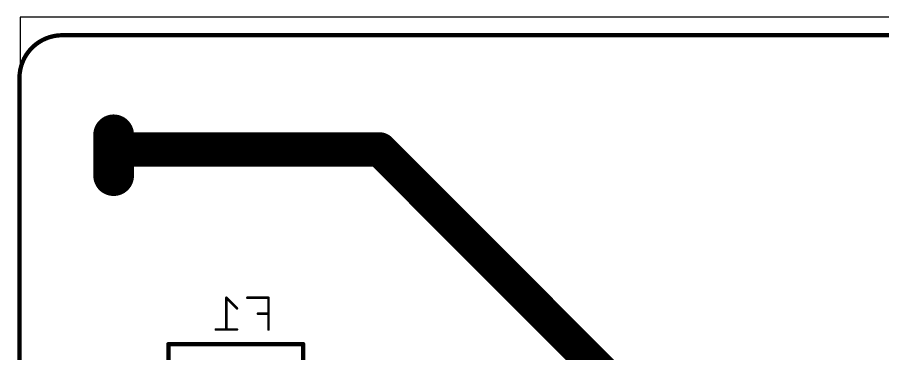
# Model space of a CAD drawing. Extents: x -0.1 to 70.5, y -0.1 to 57.
# Drawn here: x -0.08 to 25.59, y 47.03 to 57 of the extents above; entities that cross this region are included whole.
import ezdxf

# ---------------------------------------------------------------- set-up
doc = ezdxf.new("R2010")
doc.units = 0
for name, color, linetype in [('1', 14, 'CONTINUOUS'), ('17', 94, 'CONTINUOUS'), ('20', 30, 'CONTINUOUS'), ('21', 250, 'CONTINUOUS'), ('22', 250, 'CONTINUOUS')]:
    doc.layers.add(name, color=color, linetype=linetype)

# ---------------------------------------------------------------- blocks, each defined once
blk = doc.blocks.new('LONGP100')
at = {"const_width": 1}
blk.add_lwpolyline([(-0.5, 0), (0.5, 0)], dxfattribs=at)
at = {"const_width": 0.5}
for points in [[(-0.5, 0.25, 1), (-0.5, -0.25)], [(0.5, -0.25, 1), (0.5, 0.25)]]:
    blk.add_lwpolyline(points, format="xyb", dxfattribs=at)

msp = doc.modelspace()

# ---------------------------------------------------------------- linework, layer by layer
at = {"layer": '1', "const_width": 1.016}
for points in [[(2.948, 53.086), (2.776, 52.914)], [(10.668, 53.086), (2.948, 53.086)], [(17.832, 45.922), (10.668, 53.086)]]:
    msp.add_lwpolyline(points, dxfattribs=at)
at = {"layer": '1', "const_width": 0.508}
for points in [[(2.948, 53.34, 1), (2.948, 52.832)], [(3.1276, 52.9064, 1), (2.7684, 53.2656)], [(10.8476, 53.2656, 1), (10.4884, 52.9064)], [(10.668, 52.832, 1), (10.668, 53.34)], [(2.5964, 53.0936, 1), (2.9556, 52.7344)]]:
    msp.add_lwpolyline(points, format="xyb", dxfattribs=at)
at = {"layer": '20'}
for p, q in [((61, 57), (0, 57)), ((0, 57), (0, 0))]:
    msp.add_line(p, q, dxfattribs=at)
at = {"layer": '21'}
for points, const_width in [([(1.252, 56.47, 0.4142), (-0.018, 55.2)], 0.127), ([(1.252, 56.5018, 1), (1.252, 56.4383)], 0.0635), ([(1.252, 56.4383, 1), (1.252, 56.5018)], 0.0635), ([(0.0137, 55.2, 1), (-0.0498, 55.2)], 0.0635), ([(-0.0498, 55.2, 1), (0.0137, 55.2)], 0.0635)]:
    msp.add_lwpolyline(points, format="xyb", dxfattribs=dict(at, const_width=const_width))
at = {"layer": '21', "const_width": 0.127}
for points in [[(1.252, 56.47), (32.494, 56.47)], [(-0.018, 55.2), (-0.018, 35.642)]]:
    msp.add_lwpolyline(points, dxfattribs=at)
at = {"layer": '22'}
for points, const_width in [([(6.1389, 48.6907, 1), (6.1008, 48.6907)], 0.0381), ([(6.1334, 48.7042, 1), (6.1064, 48.6772)], 0.0381), ([(6.7419, 48.7098, 1), (6.7419, 48.6717)], 0.0381), ([(7.388, 48.6907, 1), (7.3499, 48.6907)], 0.0381), ([(7.3689, 48.6717, 1), (7.3689, 48.7098)], 0.0381), ([(6.4199, 48.3637, 1), (6.4469, 48.3906)], 0.0381), ([(7.0554, 48.2395, 1), (7.0554, 48.2014)], 0.0381), ([(7.3689, 48.2014, 1), (7.3689, 48.2395)], 0.0381), ([(5.8064, 47.7692, 1), (5.8064, 47.7311)], 0.0381), ([(6.1008, 47.7501, 1), (6.1389, 47.7501)], 0.0381), ([(6.4334, 47.7311, 1), (6.4334, 47.7692)], 0.0381), ([(7.3499, 47.7501, 1), (7.388, 47.7501)], 0.0381), ([(4.4, 47.3478, 1), (4.4, 47.2843)], 0.0635), ([(4.4318, 47.316, 1), (4.3683, 47.316)], 0.0635), ([(8.4318, 47.316, 1), (8.3682, 47.316)], 0.0635), ([(8.4, 47.2843, 1), (8.4, 47.3478)], 0.0635)]:
    msp.add_lwpolyline(points, format="xyb", dxfattribs=dict(at, const_width=const_width))
for points, const_width in [([(6.4334, 48.3772), (6.1199, 48.6907)], 0.0762), ([(6.1199, 48.6907), (6.1199, 47.7501)], 0.0762), ([(7.3689, 48.6907), (6.7419, 48.6907)], 0.0762), ([(7.3689, 47.7501), (7.3689, 48.6907)], 0.0762), ([(7.3689, 48.2204), (7.0554, 48.2204)], 0.0762), ([(6.4334, 47.7501), (5.8064, 47.7501)], 0.0762), ([(4.4, 35.816), (4.4, 47.316)], 0.127), ([(4.4, 47.316), (8.4, 47.316)], 0.127), ([(8.4, 47.316), (8.4, 35.816)], 0.127)]:
    msp.add_lwpolyline(points, dxfattribs=dict(at, const_width=const_width))

# ---------------------------------------------------------------- block references
at = {"layer": '17', "xscale": 1.208, "yscale": 1.208, "rotation": 270}
msp.add_blockref('LONGP100', (2.776, 52.914), dxfattribs=at)
msp.add_blockref('LONGP100', (2.776, 52.914), dxfattribs=at)

doc.saveas('drawing.dxf')
